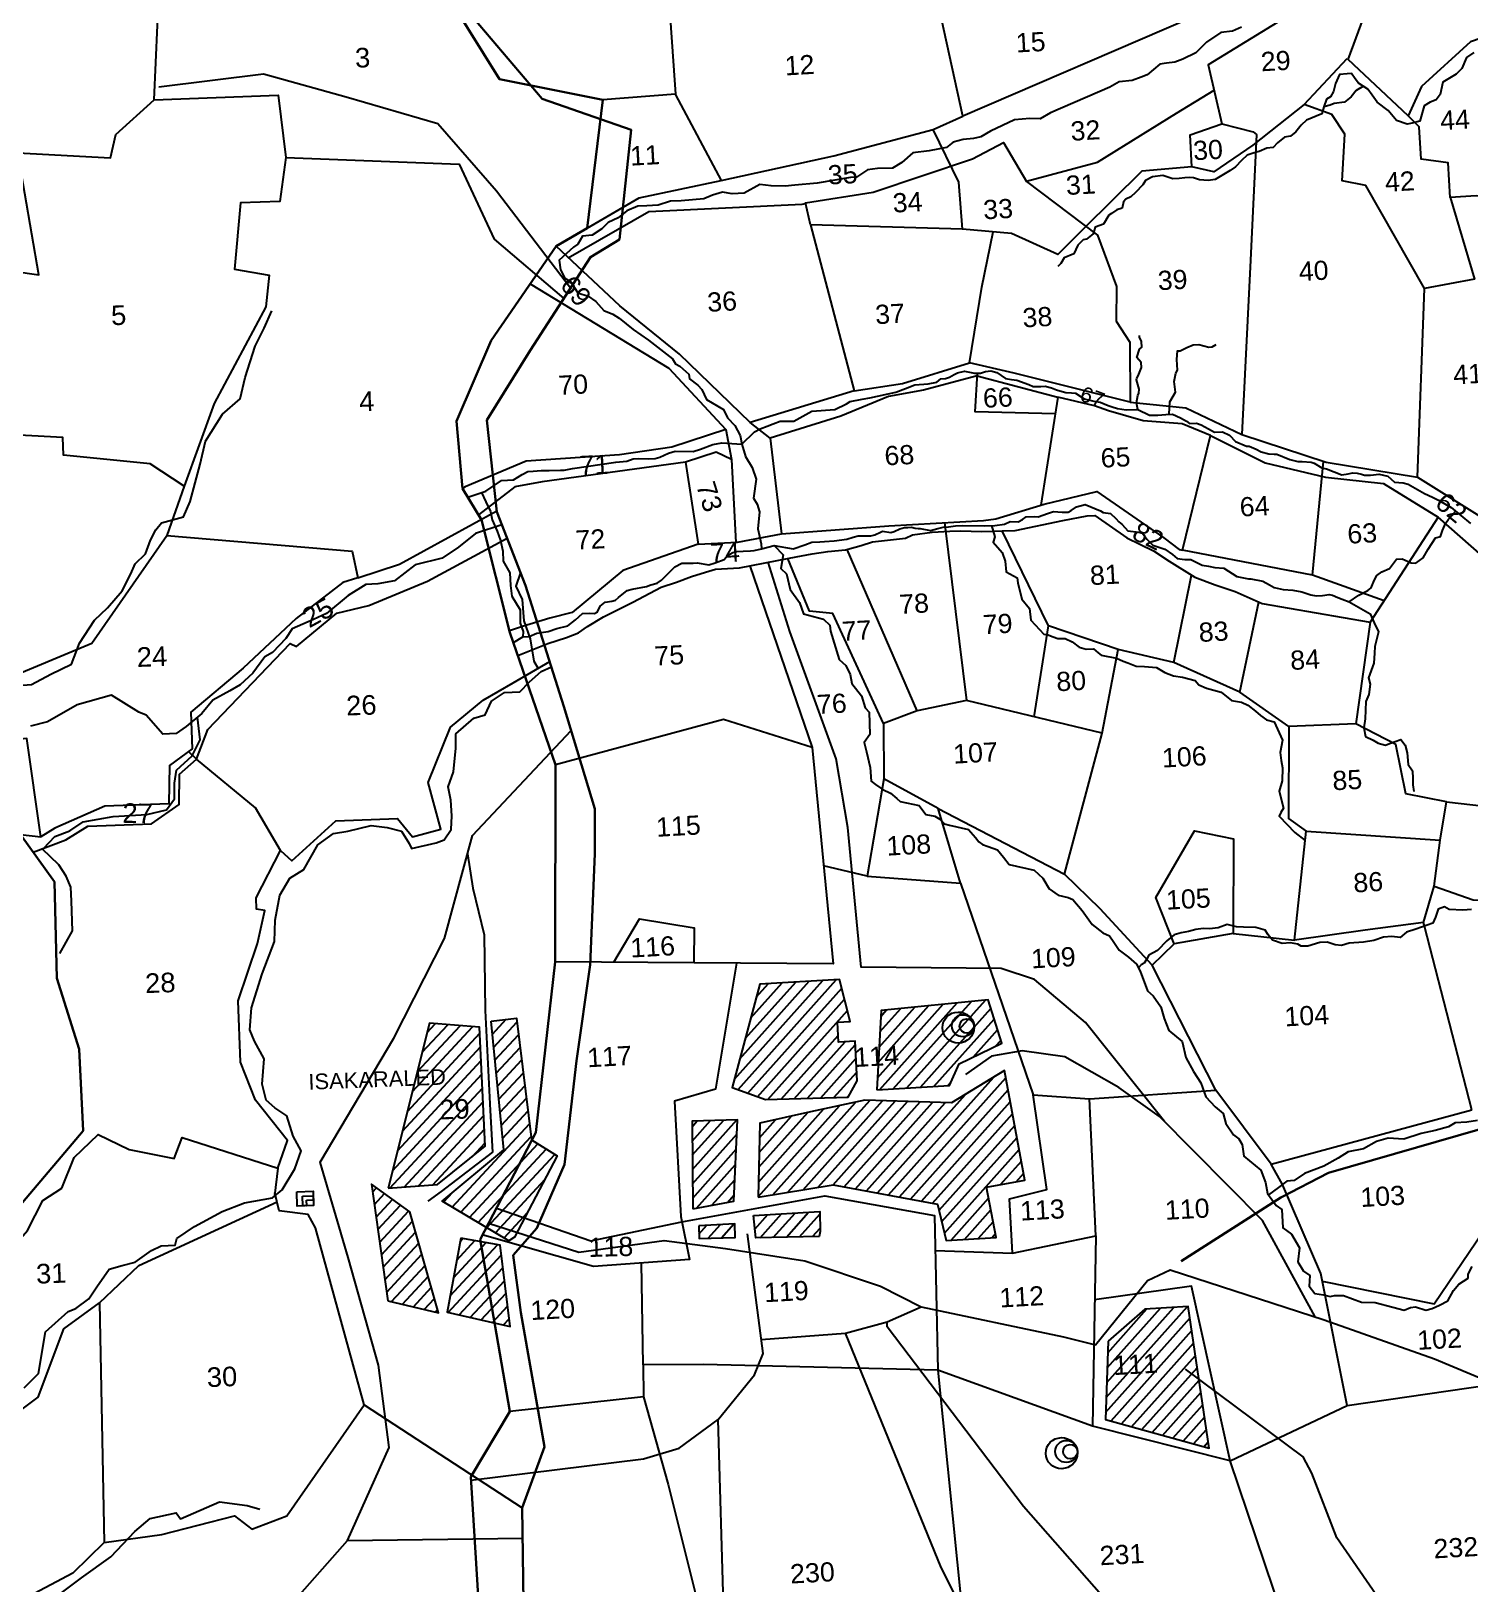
# Model space of a CAD drawing. Header units: inches. Extents: x 304037 to 460575, y 1453943 to 1639883.
# Drawn here: x 329611 to 330375, y 1606897 to 1607721 of the extents above; entities that cross this region are included whole.
import ezdxf

# ---------------------------------------------------------------- set-up
doc = ezdxf.new("R2010")
doc.units = ezdxf.units.IN
doc.header["$MEASUREMENT"] = 0
for name, pattern in [('ACAD_ISO02W100', [15, 12, -3]), ('ACAD_ISO07W100', [3, 0, -3]), ('BORDER', [1.75, 0.5, -0.25, 0.5, -0.25, 0, -0.25])]:
    doc.linetypes.add(name, pattern=pattern)
for name, color, linetype in [('CARTTRACK', 30, 'ACAD_ISO02W100'), ('NALA', 4, 'Continuous'), ('ROUND WELL', 5, 'Continuous'), ('SQUAREWELL', 5, 'Continuous'), ('SURVEY_BND', 7, 'Continuous'), ('SURVEY_NO', 7, 'Continuous'), ('TEXT', 7, 'Continuous'), ('VILLAGE_AREA', 1, 'Continuous')]:
    doc.layers.add(name, color=color, linetype=linetype)
doc.layers.add('FOOTPATH', color=150, linetype='ACAD_ISO07W100', lineweight=30)
doc.layers.add('VILL_BOUNDARY', color=6, linetype='BORDER', lineweight=30)
doc.styles.get("Standard").update_dxf_attribs({"font": 'arial.ttf'})

# ---------------------------------------------------------------- blocks, each defined once
blk = doc.blocks.new('NUKANAPALLE')
at = {"layer": 'VILLAGE_AREA', "linetype": 'ByBlock'}
h = blk.add_hatch(dxfattribs=at)
h.set_pattern_fill('ANSI31', color=256, scale=10, angle=180, style=0)
h.set_pattern_definition([(225, (-581.9262, -113.4336), (0.8838835, -0.8838835), [])])
h.paths.add_polyline_path([(-121.41, -0.72), (-128.53, -4.54), (-139.78, -3.57), (-146.96, -4.68), (-153.63, -5.79), (-154.38, -15.39), (-144.53, -14.31), (-131.08, -17.59), (-130.22, -22.38), (-123.73, -22.38), (-124.59, -15.76), (-119.54, -15.11)])
h.paths.add_polyline_path([(-140.64, 4.18), (-142.8, 4.18), (-142.8, 6.78), (-141.12, 6.78), (-142.2, 12.32), (-152.61, 12.32), (-156.94, -0.94), (-152.73, -2.75), (-141.92, -3.03), (-140.64, -0.99)])
h.paths.add_polyline_path([(-123.01, 8.61), (-137.03, 8.01), (-138.17, -2.27), (-128.67, -2.27), (-127.25, 0.5), (-121.56, 2.85)])
h.paths.add_polyline_path([(-156.49, -5.18), (-162.43, -5), (-162.97, -16.44), (-157.57, -15.74)])
h.paths.add_polyline_path([(-157.6, -18.69), (-162.32, -18.67), (-162.36, -20.32), (-157.66, -20.47)])
h.paths.add_polyline_path([(-146.48, -17.72), (-155.13, -17.74), (-154.96, -20.67), (-146.73, -20.94), (-146.56, -20.32)])
h.paths.add_polyline_path([(-99.22, -32.76), (-104.87, -32.76), (-109.89, -36.67), (-110.82, -46.83), (-97.54, -51.34)])
h.paths.add_polyline_path([(-141.15, 0.33), (-134.36, 0.33), (-134.36, 4.07), (-141.15, 4.07)], flags=9)
h.paths.add_polyline_path([(-105.62, -46.64), (-70.5, -46.64), (-70.5, -42.8), (-105.62, -42.8)], flags=9)
h.paths.add_polyline_path([(-109.7, -41.63), (-102.91, -41.63), (-102.91, -37.89), (-109.7, -37.89)], flags=24)
at = {"layer": 'CARTTRACK', "linetype": 'ByBlock'}
for points in [[(-100.95, -8.5), (-110.52, 4.94), (-116.83, 10.92), (-121.12, 12.57), (-139.3, 13.76), (-140.02, 32.04), (-141.05, 41.06), (-146.12, 57.98), (-148.47, 67.13)], [(-82.8, -35.01), (-88.93, -22.12), (-101.56, -7.81), (-106.66, -3.76), (-113.44, 0.63), (-118.95, 1.74), (-122.98, 1.25), (-126.49, -0.93)], [(-189.64, -16.79), (-178.12, -21.22), (-166.91, -20.33), (-158.99, -21.84), (-148.78, -24), (-139.12, -27.87), (-133.97, -30.85), (-115.69, -35.78), (-111.56, -37.04), (-104.35, -29.07), (-101.31, -27.85), (-81.62, -35.47), (-67.57, -41.33), (-48.43, -50.65), (-25.34, -66.11)], [(-193.81, -50.12), (-171.2, -48.6), (-166.47, -47.45), (-161.19, -44), (-156.14, -38.48), (-154.88, -35.76), (-156.05, -20.08)], [(-155.01, -33.93), (-143.99, -33.72), (-138.52, -32.56), (-133.97, -30.85)], [(-94.81, -147.79), (-112.76, -104.57), (-117.65, -92.22), (-129.36, -73.85), (-133.27, -64.89), (-143.99, -33.72)], [(93.9, -354.84), (93.35, -334.27), (91.29, -307.64), (86.67, -284.1), (76.27, -258.93), (72.39, -249.79), (52.66, -229.98), (37.84, -197.91), (27.87, -158.59), (25.48, -150.34), (12.61, -137.23), (-14.28, -117.21), (-43.65, -98.08), (-77.15, -82.91), (-112.61, -69.67), (-122.13, -57.58), (-138.52, -33.21), (-138.52, -32.56)], [(-89.52, -144.3), (-89.32, -136.63), (-84.12, -123.11), (-72.92, -119.04), (-74.16, -89.71), (-76.86, -71.63), (-81.57, -63.91), (-84.34, -55.34), (-85.38, -53.13), (-100.05, -40.87)], [(-129.71, -409.7), (-138.44, -396.27), (-149.51, -379.13), (-160.09, -360.17), (-162.22, -356.5), (-165.43, -343.13), (-173.43, -313.12), (-185.97, -261.61), (-190.36, -239.16), (-192.48, -227.58), (-189.84, -201.58), (-185.66, -173.35), (-182.24, -154.7), (-181.53, -148.86), (-181.27, -135.35), (-177.95, -126.56), (-170.68, -101.59), (-162.29, -82.87), (-161.9, -69.54), (-161.19, -44)]]:
    blk.add_lwpolyline(points, dxfattribs=at)
at = {"layer": 'FOOTPATH', "linetype": 'ByBlock'}
blk.add_lwpolyline([(71.61, 42.73), (63.96, 35.5), (54.33, 26.57), (42.94, 16.74), (38.23, 7.72), (29.95, 1.57), (24.61, -0.32), (13.93, -0.87), (3.3, -0.8), (-0.38, -0.59), (-7.35, -0.54), (-15.96, -0.4), (-19.65, -0.31), (-21.65, -3), (-25.18, -5), (-29.19, -5.55), (-37.17, -6.33), (-42.34, -9.32), (-49.53, -10.4), (-54.12, -10.47), (-80.02, -16.38), (-86.39, -19.23), (-99.82, -26.78)], dxfattribs=at)
at = {"layer": 'NALA', "linetype": 'ByBlock'}
for points in [[(-187.04, 77.77), (-184.68, 78.43), (-182.53, 79.7), (-180.99, 79.7), (-179.81, 80.35), (-179.07, 80.67), (-178.36, 80.7), (-177.3, 80.7), (-176.29, 80.64), (-174.82, 80.61), (-174.34, 80.61), (-173.22, 80.73), (-167.53, 81.26), (-166.1, 81.32), (-165.25, 81.57), (-164.57, 81.57), (-163.26, 81.47), (-162.41, 81.45), (-161.79, 81.59), (-160.61, 82.05), (-159.74, 82.26), (-157.38, 82.09), (-156.43, 82.34), (-154.79, 82.84), (-153.59, 82.98), (-151.02, 82.69), (-149.28, 84.19), (-148.51, 84.54), (-147.6, 84.84), (-146.79, 85.08), (-145.86, 85.39), (-144.09, 85.28), (-141.66, 86.46), (-138.68, 86.52), (-137.12, 87.17), (-136.6, 87.43), (-135.03, 87.67), (-134.02, 87.78), (-130.59, 88.32), (-129.31, 88.73), (-128.08, 89.15), (-126.34, 89.15), (-125.21, 89.31), (-124.66, 89.72), (-124.05, 89.72), (-123.51, 89.88), (-122.89, 90.21), (-122.44, 90.37), (-121.51, 90.53), (-120.25, 90.21), (-119.45, 90.19), (-118.78, 90.35), (-118.1, 90.39), (-117.34, 90.15), (-116.23, 89.3), (-115.46, 89.12), (-114.76, 88.98), (-113.24, 88.36), (-112.68, 88.07), (-111.7, 88.01), (-111.13, 88), (-110.3, 87.73), (-109.69, 87.45), (-109.24, 87.29), (-108.48, 87.06), (-107.75, 86.96), (-107.24, 86.87), (-106.13, 86.07), (-104.93, 85.69), (-104.1, 85.52), (-103.08, 85.06), (-102.57, 84.84), (-101.89, 84.58), (-100.78, 84.36), (-99.43, 84.32), (-99.26, 84.32), (-97.78, 83.49), (-96.69, 83.42), (-95.64, 83.46), (-94.78, 83.44), (-93.77, 82.89), (-92.98, 82.41), (-92.64, 82.09), (-91.71, 82.08), (-91.12, 81.83), (-90.2, 81.29), (-89.43, 80.79), (-88.39, 80.76), (-87.52, 80.31), (-86.77, 79.41), (-85.38, 78.74), (-85.04, 78.74), (-84.15, 78.26), (-83.49, 77.91), (-82.54, 77.6), (-81.85, 77.5), (-81.49, 77.48), (-79.85, 76.69), (-78.8, 76.39), (-78.23, 76.32), (-77.09, 76.17), (-76.7, 76.03), (-75.72, 75.38), (-75.13, 75.22), (-73.19, 74.32), (-72.36, 74.39), (-71.97, 74.46), (-71.77, 74.5), (-71.18, 74.43), (-70.6, 74.26), (-70.24, 74.13), (-69.46, 74.05), (-68.3, 74.13), (-67.19, 73.81), (-66.38, 72.96), (-65.28, 72.84), (-64.64, 72.63), (-62.57, 71.3), (-61.54, 70.74), (-60.8, 70.3), (-59.18, 69.28), (-56.78, 67.05)], [(-52.95, 128.3), (-53.91, 127.71), (-54.62, 126.31), (-55.37, 125.62), (-57.18, 124.65), (-57.64, 123.06), (-58.18, 122.41), (-58.99, 122.15), (-59.8, 121.73), (-60.45, 119.74), (-61.48, 119.57), (-62.11, 119.44), (-63.48, 120.01), (-64.51, 121.38), (-65.88, 122.53), (-66.47, 123.49), (-66.97, 124.29), (-68.14, 125.15), (-68.57, 125.74), (-69, 126.44), (-69.58, 126.44), (-70.56, 126.4), (-71.15, 125.27), (-71.46, 124.26), (-71.92, 123.57), (-72.42, 123.29), (-72.83, 122.31), (-73.15, 121.41), (-75.19, 120.71), (-75.91, 120.1), (-76.67, 119.25), (-77.4, 118.73), (-78.17, 118.64), (-79.13, 117.99), (-79.75, 117.38), (-80.58, 117.36), (-81.57, 117), (-82.25, 116.83), (-83.17, 116.58), (-83.94, 115.92), (-84.76, 115.16), (-85.51, 114.72), (-87.49, 113.66), (-88.44, 113.56), (-89.57, 113.71), (-90.3, 114.04), (-90.86, 114.09), (-91.43, 114.09), (-92.19, 114.07), (-93.01, 114.07), (-93.67, 114.3), (-94.29, 114.55), (-95.66, 114.45), (-96.57, 114.04), (-96.95, 113.49), (-97.96, 112.56), (-98.6, 112.01), (-99.26, 111.74), (-99.59, 111.44), (-99.82, 110.61), (-100.53, 110.42), (-101.23, 110), (-101.59, 109.8), (-102.37, 108.67), (-103.47, 108.31), (-103.78, 107.46), (-104.7, 106.85), (-105.12, 106.76), (-105.84, 106.13), (-106.13, 105.57), (-106.45, 105.04), (-107.71, 104.55), (-108.22, 103.86), (-108.6, 103.49)], [(-82.98, 133.28), (-84.17, 132.84), (-85.7, 132.73), (-87.64, 131.59), (-89.09, 130.27), (-90.85, 129.56), (-91.91, 129.2), (-92.98, 129.16), (-93.85, 129.06), (-95.61, 127.75), (-96.4, 127.5), (-97.59, 127.16), (-99.27, 127.08), (-100.54, 126.44), (-108.44, 123.54), (-109.83, 122.82), (-111.17, 122.93), (-113.17, 122.9), (-116.4, 121.57), (-117.68, 120.93), (-118.64, 120.74), (-120, 120.71), (-121.31, 120.42), (-122.22, 119.78), (-124.53, 119.45), (-126.64, 119.33), (-128.17, 118.15), (-129.42, 117.48), (-131.37, 117.56), (-132.68, 117.46), (-134.16, 116.56), (-134.94, 116.56), (-139.32, 116.1), (-142.23, 115.99), (-143.48, 115.92), (-145.31, 116.06), (-146.8, 116.34), (-148.9, 115.33), (-150.45, 115.33), (-151.7, 115.59), (-153.01, 115.28), (-154.19, 114.86), (-157.14, 114.79), (-158.55, 114.79), (-160.15, 114.36), (-161.65, 114.39), (-162.83, 114.39), (-164.26, 113.85), (-165.44, 113), (-166.79, 112.48), (-167.66, 111.7), (-168.95, 110.97), (-170.22, 110.88), (-170.88, 109.87), (-171.49, 109.52), (-173.44, 107.94), (-173.32, 106.69), (-172.85, 105.54), (-172.12, 105.07), (-171.25, 103.57), (-169.93, 103.03), (-168.97, 102.28), (-167.98, 101.07), (-166.87, 100.51), (-166.05, 99.95), (-164.34, 98.39), (-162.4, 96.89), (-159.4, 94.28), (-159.08, 93.63), (-158.51, 93.29), (-157.4, 92.15), (-157.33, 91.56), (-156.32, 90.68), (-155.82, 90.07), (-155.27, 88.75), (-153.15, 87.33), (-152.68, 86.19), (-151.8, 85.14), (-151.18, 83.81), (-151.02, 82.69), (-150.61, 81.03), (-149.85, 79.58), (-149.41, 78), (-149.9, 75.58), (-149.45, 74.74), (-149.22, 73.77), (-149.56, 71.53), (-149.4, 70.6), (-149.23, 69.59), (-149.22, 68.94), (-147.57, 69.27), (-146.45, 67.99), (-146.86, 66.24), (-146.14, 65.47), (-145.78, 63.42), (-144.65, 61.66), (-144.24, 60.17), (-141.69, 59.3), (-140.87, 58.5), (-140.85, 57.71), (-139.93, 53.94), (-139.12, 53.13), (-138.58, 51.94), (-138.44, 50.73), (-137.3, 49.09), (-136.88, 47.5), (-136.4, 46.89), (-136.48, 43.99), (-137.26, 42.97), (-137.02, 41.76), (-136.66, 39.7), (-136.66, 37.92), (-136.09, 37.45), (-135.2, 36.73), (-134.23, 36.22), (-133.45, 35.44), (-133.04, 35.04), (-130.56, 34.4), (-129.77, 33.17), (-128.62, 32.89), (-127.99, 32.44), (-127.41, 31.8), (-126.78, 31.6), (-124.34, 30.9), (-123.47, 29.82), (-123.1, 29.21), (-122.62, 28.83), (-121.91, 28.55), (-120.7, 28.04), (-119.98, 27.05), (-119.31, 26.04), (-116.09, 25.13), (-115, 24.02), (-114.26, 22.59), (-113.16, 21.73), (-111.87, 21.33), (-111.26, 21.05), (-110.15, 19.55), (-108.96, 17.63), (-107.63, 16.48), (-106.78, 16.06), (-106.25, 15.19), (-105.63, 14.13), (-104.46, 13.13), (-103.45, 12.16), (-103.04, 11.21), (-102.23, 8.6), (-101.51, 7.92), (-100.62, 6.45), (-100.26, 4.89), (-99.73, 3.29), (-98.07, 1.76), (-97.71, -0.32), (-96.84, -2.2), (-95.97, -3.72), (-95.39, -5.59), (-94.27, -6.95), (-93.26, -7.9), (-93, -9.21), (-92.09, -10.73), (-91.4, -11.3), (-91.02, -12.08), (-90.9, -13.6), (-88.78, -15.52), (-88.25, -17.17), (-88.09, -18.61), (-87.04, -20.25), (-86.35, -20.81), (-86.35, -23.18), (-85.28, -24.09), (-84.33, -25.92), (-84.64, -27.75), (-83.97, -29), (-83.16, -29.58), (-83.34, -30.98), (-82.66, -31.97), (-81.53, -32.23), (-80.68, -32.47), (-80.13, -32.37), (-78.94, -32.43), (-76.64, -33.44), (-74.88, -33.58), (-72.6, -34.31), (-71.14, -34.79), (-70.3, -34.49), (-69.67, -34.45), (-68.32, -34.95), (-67.51, -34.77), (-66.52, -34.41), (-65.41, -33.88), (-64.58, -32.59), (-63.86, -31.81), (-62.62, -31.11), (-62.55, -30.57), (-61.99, -29.62)], [(-67.55, 124.72), (-68.51, 124.19), (-69.23, 123.42), (-70.11, 122.78), (-71.48, 122.69), (-72.01, 122.5), (-72.83, 122.31)], [(-99.25, 84.32), (-99.35, 85.18), (-99.16, 86.11), (-98.98, 86.41), (-98.94, 86.96), (-99.19, 88.15), (-99.16, 88.4), (-98.95, 88.68), (-98.46, 89.73), (-98.47, 90.38), (-98.98, 91.06), (-98.61, 92.14), (-98.29, 92.38), (-98.29, 93.12), (-98.49, 93.68), (-98.49, 93.92)], [(-95.21, 83.45), (-95.04, 85.05), (-94.23, 86.28), (-94.33, 87.69), (-94.05, 88.76), (-93.81, 89.12), (-93.81, 90.54), (-93.68, 91.63), (-93.32, 91.63), (-92.43, 92), (-91.58, 92.3), (-90.83, 92.3), (-89.56, 91.9), (-89.1, 91.9), (-88.59, 92.18)], [(-185.24, 78.28), (-184.75, 77.06), (-184.19, 75.77), (-184.03, 74.67), (-183.47, 73.15), (-183.13, 71.89), (-182.91, 70.49), (-182.91, 69.18), (-182.14, 67.65), (-182.14, 66), (-182.05, 64.58), (-181.06, 62.74), (-181.15, 61), (-180.81, 59.91), (-180.9, 59.22)], [(-147.57, 69.27), (-145.08, 68.7), (-143.57, 69.12), (-142.63, 69.42), (-141.56, 69.42), (-140.97, 69.41), (-139.7, 69.42), (-138.04, 69.54), (-137.22, 69.75), (-136.54, 69.9), (-135.85, 69.86), (-134.92, 69.82), (-134.37, 69.92), (-133.64, 70.21), (-133.33, 70.32), (-132.28, 70.09), (-131.82, 70.22), (-131.1, 70.51), (-130.45, 70.65), (-130.04, 70.65), (-129.57, 70.64), (-129.07, 70.5), (-128.71, 70.41), (-128.41, 70.41), (-127.11, 70.07), (-126.13, 70.28), (-125.45, 70.42), (-124.74, 70.44), (-123.81, 70.5), (-122.85, 70.47), (-120.07, 70.29), (-118.71, 70.25), (-117.43, 70.34), (-116.65, 70.67), (-115.65, 70.58), (-115.05, 70.85), (-114.57, 71.15), (-113.48, 71.14), (-112.98, 71.07), (-111.75, 71.45), (-110.95, 71.65), (-109.86, 71.48), (-109.06, 71.47), (-108.65, 71.63), (-107.93, 72.08), (-106.8, 72.32), (-104.86, 71.4), (-104.5, 71.15), (-103.58, 70.96), (-102.89, 70.29), (-102.55, 69.82), (-102.12, 69.44), (-101.43, 68.59), (-100.03, 68.34), (-99.52, 68.19), (-99.02, 67.37), (-98.27, 66.55), (-96.73, 65.94), (-95.79, 65.19), (-95.22, 64.63), (-94.23, 64.44), (-93.44, 64.41), (-92, 63.57), (-91.21, 63.39), (-90.38, 63.18), (-89.21, 63.04), (-87.6, 61.85), (-86.09, 61.46), (-85.78, 61.46), (-84.25, 61.07), (-83.39, 60.54), (-82.8, 60.17), (-81.66, 59.85), (-80.41, 59.66), (-79.25, 59.38), (-78.11, 58.95), (-77.39, 58.77), (-76.56, 58.77), (-75.7, 58.83), (-75.27, 58.72), (-74.6, 58.38), (-74.05, 58.15), (-73.17, 57.74), (-70.49, 56.05), (-70.05, 54.82), (-69.55, 53.64), (-70.13, 51.73), (-70.21, 50.88), (-70.39, 49.6), (-71.2, 47.7), (-71.04, 46.87), (-71.28, 45.56), (-71.73, 44.64), (-71.94, 42.42), (-72.15, 41.24), (-71.99, 40.11), (-71.03, 39.58), (-70.39, 39.13), (-69.45, 38.85), (-68.94, 39.02), (-67.42, 39.46), (-66.91, 38.7), (-66.72, 37.66), (-66.66, 36.15), (-66.15, 35.28), (-66.15, 34.28), (-66.19, 33.48), (-66.11, 32.61)], [(-182.18, 58.55), (-182.18, 58.55), (-180.9, 59.22), (-180.08, 59.21), (-179.07, 59.6), (-177.57, 59.74), (-176.43, 60.05), (-174.98, 60.31), (-173.92, 61.02), (-172.98, 61.81), (-172.05, 61.79), (-171.43, 61.73), (-171.02, 61.93), (-170.64, 62.66), (-169.96, 63.13), (-169.06, 63.2), (-168.58, 63.32), (-168.18, 63.63), (-167.02, 64.46), (-166.33, 64.62), (-164.47, 64.84), (-163.88, 65.03), (-163.03, 65.23), (-162.44, 65.56), (-160.62, 67.23), (-159.67, 67.65), (-158.2, 67.55), (-157.7, 67.55), (-156.17, 67.23), (-155.33, 67.44), (-154.17, 67.8), (-153.69, 68.3), (-152.99, 68.64), (-152.43, 68.74), (-151.63, 68.75), (-150.65, 68.72), (-150.21, 68.74), (-149.22, 68.94)], [(-119.12, 70.26), (-118.77, 68.78), (-119.02, 68.09), (-117.92, 66.7), (-117.59, 65.55), (-117.57, 64.13), (-116.19, 63.29), (-116.1, 62.65), (-115.7, 60.49), (-114.81, 59.21), (-114.69, 57.66), (-113.09, 55.77), (-112.67, 55.68), (-111.93, 55.35), (-111.34, 55.1), (-110.39, 55.03), (-109.5, 54.56), (-108.59, 53.8), (-107.7, 53.5), (-106.74, 53.5), (-106.17, 52.93), (-105.8, 52.63), (-103.82, 52.13), (-103.01, 51.66), (-102.41, 51.41), (-101.34, 50.92), (-100.27, 50.82), (-98.68, 50.62), (-97.67, 49.89), (-96.56, 49.4), (-95.39, 49.17), (-93.74, 48.63), (-93.31, 48.04), (-92.35, 47.55), (-90.46, 46.93), (-89.16, 45.76), (-87.91, 45.49), (-87.07, 45.04), (-86.13, 44.2), (-85.52, 43.59), (-84.76, 43), (-83.8, 42.67), (-82.82, 40.25), (-83.21, 38.67), (-83.16, 37.61), (-83.03, 36.63), (-83.18, 34.95), (-83.63, 33.64), (-83.21, 31.39), (-83.59, 30.84), (-83.84, 30.38), (-81.92, 28.13), (-80.62, 27.01)], [(-73.17, 57.74), (-71.84, 58.54), (-70.64, 59.07), (-70.19, 59.39), (-69.73, 60.32), (-69.37, 60.99), (-68.68, 61.43), (-67.66, 61.79), (-66.7, 62.94), (-65.93, 62.94), (-64.79, 62.35), (-64.21, 62.3), (-63.22, 62.95), (-62.48, 64.01), (-61.47, 65.45), (-60.8, 65.6), (-60.49, 66.36), (-60.07, 67.25), (-59.64, 67.76), (-59.17, 68.21), (-58.64, 68.78)], [(-59.47, 16.84), (-60.62, 16.81), (-62.38, 16.98), (-62.99, 17.37), (-63.8, 17.13), (-64.21, 16.1), (-64.6, 15.32), (-66.86, 14.66), (-68.1, 14.34), (-68.98, 13.71), (-70.03, 13.88), (-71.11, 13.88), (-72.43, 13.51), (-73.78, 13.36), (-75.64, 13.34), (-76.67, 13.12), (-77.47, 13.22), (-78.5, 13.63), (-79.45, 13.65), (-81.04, 13.26), (-81.92, 13.31), (-82.34, 13.58), (-83.29, 13.8), (-84.34, 13.78), (-85.58, 14.29), (-86.13, 15.01), (-86.49, 15.66), (-87.68, 16.07), (-89.26, 16.19), (-90.19, 16.27), (-91.37, 16.65), (-92.59, 16.31), (-93.72, 16.21), (-94.51, 16.33), (-95.5, 16.22), (-96.46, 16.02), (-97.44, 15.9), (-98.36, 15.69), (-99.35, 14.97), (-100.64, 13.79), (-101.81, 13.23), (-102.11, 12.71), (-102.46, 12.23), (-102.85, 12.06), (-103.24, 11.69)], [(-60.25, -10.65), (-61.65, -10.81), (-63.14, -10.81), (-64.07, -11.28), (-65.82, -11.64), (-67.65, -11.94), (-69.95, -12.53), (-71.98, -12.3), (-73.53, -12.65), (-75.27, -13.51), (-77.27, -13.78), (-78.62, -14.53), (-80.55, -15.46), (-83.13, -16.3), (-84.53, -17.11), (-85.48, -17.18), (-86.63, -17.94), (-87.97, -18.8)]]:
    blk.add_lwpolyline(points, dxfattribs=at)
at = {"layer": 'ROUND WELL', "linetype": 'ByBlock'}
for centre, major_axis, ratio in [((-127.11, 5.22), (-2.06, 0.09), 0.980558), ((-126.49, 5.41), (-1.44, 0.07), 1), ((-125.99, 5.36), (-0.937, -0.001), 0.997961), ((-116.76, -50.9), (-2.06, 0.09), 0.980558), ((-116.13, -50.71), (-1.44, 0.07), 1), ((-115.63, -50.76), (-0.937, -0.001), 0.997961)]:
    blk.add_ellipse(centre, major_axis=major_axis, ratio=ratio, dxfattribs=at)
at = {"layer": 'SURVEY_BND', "linetype": 'ByBlock'}
for points in [[(-89.56, 134.84), (-119.88, 123.72), (-121.93, 136.56), (-127.72, 137.17), (-131.86, 152.77)], [(-19.19, 145.9), (-25.82, 137.53), (-53.28, 129.71), (-59.98, 124.26), (-61.94, 120.54), (-69.35, 128.32), (-66.58, 134.62), (-65.65, 144.74)], [(-157.29, 142.96), (-157.09, 128.7), (-166.6, 128.49)], [(-66.06, 140.26), (-87.58, 128.64), (-86.25, 120.84), (-82.22, 119.58), (-81.79, 119.21), (-83.49, 102.9), (-85.88, 80.28), (-75.14, 76.06), (-63.35, 73.47), (-61.08, 97.94), (-67.97, 111.79), (-71.01, 112.55), (-70.32, 118.61), (-71.84, 121.25), (-75.39, 122.77), (-69.46, 128.42)], [(-157.09, 128.62), (-151.77, 117.14), (-136.96, 119.52), (-123.83, 122.23), (-119.88, 123.72)], [(-112.08, 114.8), (-102.68, 116.79), (-92.07, 122.58), (-87.01, 125.28)], [(-90.44, 115.48), (-96.99, 115.29), (-105, 108.21), (-108.52, 105.05), (-114.41, 108.11), (-120.74, 109.03), (-120.89, 115.18), (-123.83, 122.23)], [(-75.39, 122.77), (-82.36, 117.87), (-87.63, 114.67), (-90.44, 115.48), (-90.44, 119.64), (-86.25, 120.84)], [(-120.74, 109.03), (-140.47, 110.72), (-140.98, 113.59), (-132.08, 114.5), (-118.92, 118.13), (-114.78, 120.03), (-112.07, 114.79), (-103.22, 107.26), (-101.11, 100.47), (-101.42, 95.96), (-99.81, 93.12), (-100.21, 85.32), (-115.05, 89.92), (-120.8, 91.62), (-118.66, 101.35), (-116.78, 108.46)], [(-63.35, 73.47), (-54.51, 67.23), (-50.59, 80.76), (-47.97, 87.9), (-47.97, 93), (-47.31, 94.83), (-46.29, 98.44), (-47.13, 108.33), (-53.66, 109.65), (-57.06, 109.59), (-57.06, 114.14), (-60.55, 114.8), (-60.58, 119.04), (-61.94, 120.54)], [(-169.55, 111.92), (-162.59, 115.46), (-151.77, 117.14)], [(-172.24, 108.19), (-161.41, 113.61), (-141.4, 113.47), (-140.97, 113.54)], [(-136.03, 88.79), (-149.77, 85.42), (-158.49, 94.82), (-165.88, 101.55), (-173.75, 109.77)], [(-140.47, 110.72), (-136.03, 88.79), (-129.67, 89.42), (-120.8, 91.62)], [(-57.06, 109.65), (-54.5, 98.8), (-61.08, 97.94)], [(-177.39, 105.06), (-159.95, 93.1), (-152.98, 84.7), (-160.15, 82.79), (-167.03, 82.19), (-179.21, 82.06), (-187.31, 79.14), (-187.67, 78.95)], [(-119.89, 89.85), (-127, 88.4), (-131.6, 87.79), (-137.92, 85.58), (-147.27, 83.24), (-149.77, 85.42)], [(-110.02, 84.35), (-120.41, 85.17), (-119.85, 90.2)], [(-119.89, 89.85), (-109.56, 86.49)], [(-157.44, 69.98), (-152.28, 69.94), (-146.5, 70.71), (-132.5, 71), (-120.12, 71), (-118.51, 71.12), (-112.13, 72.66), (-105.17, 73.95), (-96.82, 67.4), (-94.9, 65.8), (-94.44, 65.7), (-90, 80.41), (-93.58, 82.12), (-98.63, 82.79), (-103.08, 84.33), (-104.87, 85.1), (-107.22, 85.78), (-109.56, 86.49), (-112.58, 72.55)], [(-100.21, 85.32), (-92.97, 84.15), (-85.88, 80.28)], [(-152.98, 84.7), (-152.46, 80.76), (-154.43, 81.81), (-158.48, 80.73), (-177.27, 79.24), (-180.88, 78.78), (-185.78, 75.41)], [(-147.27, 83.24), (-146.5, 70.71)], [(-158.48, 80.73), (-157.44, 69.98), (-167.43, 67.13), (-174.32, 62.01), (-177.26, 61.46), (-180.88, 60.57), (-182.61, 60.08)], [(-152.46, 80.76), (-152.53, 69.94)], [(-90, 80.41), (-83.08, 76.44), (-75.34, 74.15), (-67.81, 72.88), (-60.95, 68.11)], [(-68.61, 57.64), (-77.71, 61.48), (-75.46, 76.18)], [(-181.69, 56.83), (-177.72, 58.17), (-175.23, 58.82), (-173.63, 59.34), (-172.44, 60.07), (-170.27, 61.21), (-167.58, 62.4), (-166.33, 62.9), (-162.56, 64.65), (-160.54, 65.22), (-158.55, 65.82), (-156.66, 66.29), (-155.36, 66.62), (-152.2, 66.62), (-147.28, 67.29), (-144.77, 67.64), (-142.65, 67.92), (-140.63, 68.07), (-138.29, 68.17), (-136.25, 68.61), (-134.73, 69.01), (-130.43, 69.27), (-129.46, 69.62), (-126.89, 69.84), (-124.6, 69.84), (-123.16, 69.79), (-120.49, 69.57), (-119, 69.52), (-117.78, 69.52), (-116.08, 69.44), (-109.79, 70.42), (-106.61, 70.84), (-105.63, 70.84), (-101.59, 67.7), (-98.25, 65.81), (-96.26, 64.34), (-93.07, 62.07), (-90.48, 60.92), (-87.91, 59.93), (-84.47, 58.17), (-70.58, 54.95), (-73.16, 41.83), (-81.89, 41.98), (-88.04, 46.77), (-84.89, 58.39)], [(-125.21, 71), (-123.66, 47.72), (-130.15, 46.72), (-138.08, 68.21)], [(-96.39, 51.11), (-103.54, 53.23), (-112.43, 56.8), (-117.78, 69.52)], [(-150.86, 66.8), (-144.08, 42.71), (-155.42, 47.01), (-177.58, 42.31)], [(-130.15, 46.72), (-134.63, 45.31), (-140.4, 59.99), (-143.44, 60.48), (-145.86, 67.49)], [(-61.94, 31.03), (-43.06, 27.77), (-37.5, 50.93), (-38.74, 59.79), (-55.51, 62.74), (-60.95, 68.11), (-70.58, 54.95)], [(-77.71, 61.48), (-94.44, 65.7)], [(-88.04, 46.77), (-96.39, 51.11), (-93.49, 62.37)], [(-114.95, 45.1), (-112.43, 56.8)], [(-106.23, 42.48), (-103.54, 53.23)], [(-128.11, 33.87), (-112.17, 24.39), (-106.23, 42.48), (-123.66, 47.72)], [(-134.63, 45.31), (-134.98, 38.11), (-137.85, 25.59), (-143.46, 27.23)], [(-144.08, 42.71), (-142.94, 14.43), (-179.07, 16.7)], [(-81.89, 41.98), (-82.61, 29.99), (-80.42, 28.22), (-63.06, 26.07), (-61.94, 31.03), (-67.16, 32.35), (-68.12, 38.85), (-73.16, 41.83)], [(-137.85, 25.59), (-125.76, 23.99), (-128.11, 33.87), (-134.98, 38.11)], [(-101.44, 11.9), (-98.42, 14.54), (-100.47, 20.68), (-94.93, 29.08), (-89.92, 27.75), (-90.65, 15.43), (-98.42, 14.54)], [(-90.65, 15.43), (-82.71, 14.14), (-80.42, 28.22)], [(-125.76, 23.99), (-117.84, -4.09), (-110.55, -5.03), (-94.04, -4.82), (-101.44, 11.9), (-107.8, 19.62), (-112.17, 24.39)], [(-64.18, 20.16), (-63.06, 26.07)], [(-60.9, -9.24), (-65.73, 14.99), (-65.83, 15.51), (-64.18, 20.16), (-59.21, 18.09), (-52.06, 17.64), (-44.88, 21.21), (-43.47, 23.72)], [(-171.43, 16.22), (-167.78, 21.69), (-160.74, 20.12), (-161.02, 15.57)], [(-155.49, 15.22), (-159.12, -1.02), (-164.58, -2.3), (-164.58, -17.36), (-163.75, -23.01), (-176.3, -23.22), (-190.54, -18.3)], [(-65.83, 15.51), (-73.47, 14.91), (-82.71, 14.14)], [(-131.72, -23.6), (-121.7, -24.52), (-121.7, -17.45), (-116.76, -16.5), (-117.84, -4.09)], [(-121.7, -24.52), (-110.73, -22.87), (-110.55, -5.03)], [(-94.87, -53.12), (-79.26, -46.78), (-81.74, -29.4), (-86.05, -17.56), (-87.38, -14.82), (-94.04, -4.82)], [(-87.38, -14.82), (-60.9, -9.24)], [(-188.52, -14.91), (-176.45, -19.83), (-164.48, -18.06), (-145.7, -15.7), (-131.56, -19.06), (-132.28, -39.21), (-162.72, -36.74), (-170.56, -36.35), (-170.03, -23.11)], [(-79.26, -46.78), (-50.08, -44.21), (-49.72, -30.14), (-51.22, -24.74), (-53.05, -21.56)], [(-110.73, -22.87), (-112.57, -47.63), (-132.28, -39.21)], [(-81.6, -30.43), (-67.19, -34.17), (-58.35, -22.57)], [(-94.87, -53.12), (-98.63, -30.11), (-111.35, -31.21)], [(-170.56, -36.35), (-170.74, -40.51), (-188.24, -41.48)], [(-132.28, -39.21), (-129.73, -95.94), (-159.36, -98.19)], [(-170.74, -40.51), (-168.18, -52.12), (-159.36, -98.19), (-184.47, -113.83)], [(-129.73, -95.94), (-116.12, -94.4), (-91.89, -88.86), (-85.34, -87.53), (-90.19, -70.15), (-94.87, -53.12), (-112.57, -47.63)]]:
    blk.add_lwpolyline(points, dxfattribs=at)
at = {"layer": 'VILL_BOUNDARY', "linetype": 'ByBlock'}
blk.add_lwpolyline([(-187.26, 145.44), (-179.89, 131.94), (-166.6, 128.49), (-169.55, 111.92), (-173.75, 109.77), (-182.86, 98), (-187.98, 87.74), (-187.67, 78.95), (-185.42, 74.73), (-182.55, 59.88), (-177.58, 42.31), (-179.07, 16.7), (-182.84, -5.36), (-190.87, -18.85), (-188.24, -41.48), (-193.81, -49.68), (-193.65, -77.95), (-184.47, -113.83), (-183, -119.78), (-183.98, -155.99), (-189.31, -185.28)], dxfattribs=at)
at = {"layer": 'VILLAGE_AREA', "linetype": 'ByBlock'}
for points in [[(-152.73, -2.75), (-141.92, -3.03), (-140.64, -0.99), (-140.64, 4.18), (-142.8, 4.18), (-142.8, 6.78), (-141.12, 6.78), (-142.2, 12.32), (-152.61, 12.32), (-156.94, -0.94), (-152.73, -2.75)], [(-138.17, -2.27), (-128.67, -2.27), (-127.25, 0.5), (-121.56, 2.85), (-123.01, 8.61), (-137.03, 8.01), (-138.17, -2.27)], [(-154.38, -15.39), (-144.53, -14.31), (-131.08, -17.59), (-130.22, -22.38), (-123.73, -22.38), (-124.59, -15.76), (-119.54, -15.11), (-121.41, -0.72), (-128.53, -4.54), (-139.78, -3.57), (-146.96, -4.68), (-153.63, -5.79), (-154.38, -15.39)], [(-162.97, -16.44), (-157.57, -15.74), (-156.49, -5.18), (-162.43, -5), (-162.97, -16.44)], [(-155.13, -17.74), (-146.48, -17.72), (-146.56, -20.32), (-146.73, -20.94), (-154.96, -20.67), (-155.13, -17.74)], [(-162.32, -18.67), (-162.36, -20.32), (-157.66, -20.47), (-157.6, -18.69), (-162.32, -18.67)], [(-109.89, -36.67), (-110.82, -46.83), (-97.54, -51.34), (-99.22, -32.76), (-104.87, -32.76), (-109.89, -36.67)]]:
    blk.add_lwpolyline(points, dxfattribs=at)
at = {"layer": 'SURVEY_NO', "linetype": 'ByBlock'}
for s, p in [('15', (-112.46, 131.62)), ('12', (-142.69, 130.32)), ('29', (-80.71, 127.39)), ('11', (-163.47, 119.71)), ('32', (-105.97, 119.74)), ('44', (-57.82, 118.43)), ('35', (-137.88, 115.81)), ('30', (-90.17, 116.31)), ('34', (-129.64, 111.69)), ('31', (-106.97, 112.72)), ('42', (-65.44, 110.81)), ('33', (-117.91, 110.15)), ('36', (-154.49, 100.13)), ('39', (-95.72, 99.66)), ('40', (-77.31, 99.82)), ('37', (-132.73, 97.3)), ('38', (-113.58, 95.81)), ('70', (-174.47, 90.41)), ('66', (-119.32, 85.63)), ('41', (-57.97, 85.26)), ('68', (-132.55, 78.86)), ('65', (-104.44, 76.99)), ('72', (-173.35, 70.15)), ('64', (-86.71, 69.62)), ('74', (-155.96, 67.45)), ('63', (-72.9, 65.31)), ('81', (-106.69, 61.8)), ('78', (-131.72, 59.44)), ('77', (-139.39, 56.35)), ('79', (-120.99, 56.19)), ('75', (-163.95, 54.49)), ('83', (-92.95, 53.61)), ('80', (-111.84, 48.23)), ('84', (-81.25, 49.3)), ('76', (-143.15, 47.01)), ('107', (-125.78, 39.57)), ('106', (-98.65, 37.54)), ('115', (-164.97, 32.22)), ('85', (-76.64, 33.34)), ('108', (-135.14, 28.09)), ('86', (-74.66, 19.9)), ('105', (-99.16, 19.02)), ('116', (-169.2, 16.7)), ('109', (-117.15, 12.37)), ('117', (-175.61, 2.74)), ('104', (-84.6, 2.98)), ('114', (-140.86, 0.83)), ('113', (-120.41, -20.36)), ('110', (-101.56, -21.31)), ('103', (-76.04, -21.07)), ('120', (-184.84, -29.73)), ('119', (-154.31, -29.11)), ('112', (-123.73, -31.51)), ('102', (-69.69, -40.06)), ('111', (-109.41, -41.13)), ('230', (-152.97, -65.89)), ('231', (-112.56, -65.77)), ('232', (-69.08, -67.31))]:
    blk.add_text(s, height=2.5, dxfattribs=at).set_placement(p)
for s, height, rotation, p in [('69', 2.5, 306.8947, (-173.64, 104.62)), ('67', 2, 336.6714, (-106.89, 85.96)), ('71', 2.5, 359.5495, (-172.31, 79.83)), ('73', 2.5, 284.0484, (-157.29, 77.67)), ('62', 2.5, 317.2662, (-61.45, 69.66)), ('82', 2.5, 331.2955, (-101.12, 67.6)), ('118', 2.5, 358.296, (-176.85, -21.94))]:
    blk.add_text(s, height=height, rotation=rotation, dxfattribs=at).set_placement(p)
blk = doc.blocks.new('ISAKAPALLE')
at = {"layer": 'VILLAGE_AREA', "linetype": 'ByBlock'}
h = blk.add_hatch(dxfattribs=at)
h.set_pattern_fill('ANSI31', color=256, scale=10, angle=180, style=0)
h.set_pattern_definition([(225, (-386.9784, -457.9314), (0.8838835, -0.8838835), [])])
h.paths.add_polyline_path([(43.46, -80.7), (49.84, -82.48), (46.69, -69.5), (41.93, -65.78)])
h.paths.add_polyline_path([(50.95, -82.45), (58.9, -84.57), (58.01, -74.16), (53.04, -73.06)])
h.paths.add_polyline_path([(59.16, -73.63), (59.91, -73.2), (65.73, -63.07), (62.52, -60.88), (61.18, -45.3), (57.95, -45.56), (58.96, -62.05), (50.83, -68.26)])
h.paths.add_polyline_path([(56.61, -61.49), (56.46, -46.3), (50.09, -45.54), (44.02, -66.36), (50.35, -66.14)])
h.paths.add_polyline_path([(33.85, -53.98), (53.74, -53.98), (53.74, -50.91), (33.85, -50.91)], flags=9)
h.paths.add_polyline_path([(50.29, -58.55), (55.25, -58.55), (55.25, -54.73), (50.29, -54.73)], flags=24)
at = {"layer": 'CARTTRACK', "linetype": 'ByBlock'}
for points in [[(71.57, 47.45), (62.61, 60.15), (55.46, 69.03), (43.88, 72.87), (33.49, 76.18), (20.05, 75.02)], [(37.16, -111.07), (42.91, -99.43), (41.94, -88.87), (38.59, -74.99), (35.49, -62.74), (45.46, -47.28), (52.4, -34.81), (56.48, -21.81), (69.55, -8.92)], [(55.75, -24.13), (56.24, -28.54), (57.49, -34.54), (57.23, -44.18), (57.4, -56.96), (57.51, -62.28), (50.76, -67.03), (49.02, -68.21)], [(-103.39, -241.63), (-77.89, -232.31), (-69.14, -229.48), (-43.11, -217.06), (-18.21, -197.05), (-11.8, -187.02), (-5.78, -169.81), (11.85, -142.32), (29.48, -119.12), (37.16, -111.07), (59.5, -111.59)]]:
    blk.add_lwpolyline(points, dxfattribs=at)
at = {"layer": 'NALA', "linetype": 'ByBlock'}
for points in [[(-1.27, -0.57), (1, -0.49), (3.5, 0.73), (6.2, 1.94), (7.31, 4.57), (9.3, 7.42), (11.03, 8.92), (12.99, 11.03), (14.16, 13.14), (14.79, 14.4), (16.16, 15.65), (16.86, 17.33), (17.57, 18.66), (18.31, 19.52), (21.17, 20.15), (22.07, 22.07), (22.82, 24.46), (23.53, 26.81), (24.31, 29.7), (26.63, 33.04), (28.93, 34.92), (29.69, 37.64), (31.13, 41.58), (32.36, 43.8), (33.4, 45.97)], [(61.69, 17.63), (58.29, 16.64), (56.08, 14.97), (53.92, 13.68), (50.47, 12.93), (47.73, 10.99), (45.62, 10.7), (44.09, 10.67), (41.76, 9.36), (38.9, 7.16), (37.25, 6.45), (34.46, 5.36), (33.63, 4.17), (31.86, 2.45), (30.87, 1.94), (29.24, -0.07), (27.57, -1.53), (26.21, -2.23), (24, -3.33), (22.57, -5), (20.5, -6.58), (19.18, -7.43), (17.47, -7.43), (15.46, -4.92), (14.53, -4.53), (11.11, -2.2), (6.69, -3.29), (2.85, -5.3), (0.64, -5.77)], [(63.83, 11.44), (63.19, 9.74), (63.92, 8.02), (63.97, 6.35), (64.05, 5.28), (64.76, 2.96), (65.13, 0.1), (65.64, -0.84)], [(-3.3, -90.06), (-1.43, -88.32), (-0.34, -83.01), (2.67, -80.54), (3.67, -80.19), (5.34, -79.05), (6.45, -77.53), (8.08, -75.35), (9.75, -74.95), (11.45, -74.59), (13.55, -73.19), (14.84, -72.61), (16.63, -72.59), (16.86, -71.75), (19.16, -70.3), (22.78, -68.55), (25.65, -67.54), (29.23, -67.02), (30.52, -66.06), (32.21, -63.47), (33.13, -61.18), (32.16, -59.29), (31.44, -56.66), (29.95, -55.59), (28.92, -54.55), (28.46, -52.51), (28.85, -49.29), (27.7, -46.98), (27.14, -45.53), (27.47, -42.73), (28.99, -38.46), (30.73, -34.37), (30.9, -31.65), (31.62, -28.52), (32.97, -26.38), (34.81, -25.33), (36.69, -22.27), (38.76, -20.92), (40.61, -20.69), (43.58, -20.07), (45.64, -20.4), (47.43, -20.93), (48.37, -22.56), (48.61, -23.19), (51.78, -22.6), (52.82, -22.23), (53.79, -20.97), (53.92, -19.24), (53.86, -17.21), (53.61, -15.49), (54.34, -13.64), (54.75, -10.62), (54.84, -8.81), (57.2, -6.89), (58.65, -6.53), (59.52, -4.81), (61.22, -3.76), (63.17, -3.75), (64.48, -2.52), (65.98, -1.27), (67.32, -0.7)], [(3.31, -34.89), (5.01, -32.05), (5.04, -28.28), (5.04, -26.48), (4.5, -25.08), (3.6, -23.6), (2.56, -22.49), (1.62, -21.56), (1.75, -21.42), (3.22, -19.94), (5.17, -19.32), (6.9, -18.23), (10.78, -17.7), (15.08, -17.61), (17.58, -17.07), (18.66, -15.72), (18.75, -13.74), (19.04, -12.1), (21.12, -10.32), (22.21, -8.32), (21.98, -5.45)], [(-5.39, -118.69), (-2.71, -117.9), (0.27, -116.48), (3.1, -114.54), (6.93, -112.02), (10.09, -108.91), (12.12, -107.33), (15.45, -106.7), (16, -107.51), (21.04, -105.53), (24.56, -106.12), (26.13, -106.66)]]:
    blk.add_lwpolyline(points, dxfattribs=at)
at = {"layer": 'SQUAREWELL', "linetype": 'ByBlock'}
for points in [[(32.36, -66.38), (34.44, -66.38), (34.44, -68.22), (32.36, -68.22)], [(33.08, -66.99), (34.44, -66.99), (34.44, -68.22), (33.08, -68.22)], [(33.56, -67.48), (34.44, -67.48), (34.44, -68.22), (33.56, -68.22)]]:
    blk.add_lwpolyline(points, close=True, dxfattribs=at)
at = {"layer": 'SURVEY_BND', "linetype": 'ByBlock'}
for points in [[(-2.29, 52.8), (3.88, 51.71), (1.78, 67.32), (13.59, 66.24), (14.35, 69.2), (19.42, 73.45), (22.14, 106.74)], [(19.42, 73.45), (35.22, 73.45), (35.9, 65.45), (57.98, 63.77), (62.06, 54.04), (70.66, 46.15)], [(35.9, 65.45), (34.94, 59.9), (29.93, 59.9), (28.84, 51.46), (33.24, 50.54), (32.65, 46.55), (25.62, 34.46), (21.38, 24.05)], [(21.38, 24.05), (17.18, 27.06), (6.16, 28.59), (6.16, 30.85), (-8.07, 32.14)], [(21.38, 24.05), (18.96, 17.85)], [(-27.27, -7.25), (-14.05, -4.02), (8.86, 4.49), (18.96, 17.85), (42.5, 14.97), (43.1, 11.55), (41.14, 11.04), (35.04, 6.68), (28.03, 0.6), (21.14, -4.75), (21.14, -9.45), (18.17, -11.44), (17.93, -16.33), (9.74, -16.33), (3.29, -18.9), (1.45, -19.95), (0.12, -7.35), (-7.01, -7.76), (-8.01, -3.08)], [(43.1, 11.55), (48.46, 13.08), (61.1, 19.43)], [(21.65, -10.78), (23.23, -7.06), (34.14, 3.51), (34.94, 3.08), (40.23, 7.17), (44.35, 7.98), (51.94, 10.81), (62.29, 15.9)], [(30.07, -63.3), (31.43, -59.8), (27.53, -54.52), (25.83, -49.59), (25.83, -41.76), (28.56, -34.54), (29.66, -30.38), (28.6, -30.17), (28.6, -28.75), (31.92, -22.82), (33.33, -24.17), (39.12, -19.3), (46.97, -19.3), (48.83, -21.73), (52.44, -20.86), (51.05, -14.88), (54.16, -7.91), (58.46, -4.63), (62.37, -2.58), (67.14, -0.04)], [(21.64, -10.79), (20.66, -9.77)], [(0.41, -21.85), (4.62, -20.43), (7.49, -18.8), (15.61, -18.8), (19.21, -16.47), (19.43, -12.62), (21.65, -10.78)], [(31.92, -22.82), (28.94, -17.27), (21.65, -10.78)], [(-1.13, -19.53), (1.45, -19.95)], [(-8.21, -74.71), (-5.97, -74.71), (-4.44, -72.49), (-2.12, -70.02), (-0.04, -66.3), (2.44, -64.8), (4.16, -60.97), (7.34, -58.15), (11.19, -60.21), (16.91, -61.55), (18, -58.93), (30.07, -63.3), (29.52, -66.8)], [(39.95, -93.85), (34.56, -71.07), (33.69, -69.34), (30.04, -68.72), (29.58, -66.43)], [(6.69, -79.59), (11.87, -75.03), (29.81, -67.58)], [(-23.2, -88.01), (-25.11, -91.1), (-23.71, -100.88), (-12.86, -96.82), (-7.52, -95.39), (-1.56, -91.32), (2.02, -82.75), (6.69, -79.59), (6.15, -110.17), (1.98, -113.9), (-3.74, -116.68), (-4.23, -120.87), (-8.9, -122.24), (-18.07, -119.94), (-24.56, -119.94), (-35.46, -119.94), (-41.56, -116.18), (-53.58, -114.57), (-57.9, -116.54)], [(6.15, -110.17), (13.53, -109.39), (22.88, -107.37), (25.03, -109.16), (29.56, -107.63), (39.95, -93.85), (59.58, -107.75)]]:
    blk.add_lwpolyline(points, dxfattribs=at)
at = {"layer": 'VILL_BOUNDARY', "linetype": 'ByBlock'}
for points in [[(58.96, -134.85), (59.58, -107.75), (62.7, -100.06), (60.33, -82.85), (59.65, -75.51), (62.8, -72.16), (66.61, -64.19), (68.63, -51.02), (70.84, -38.85), (71.96, -24.74), (72.17, -19.03), (68.74, -5.83), (64.4, 9.79), (61.11, 19.32), (60.26, 31.02), (66.14, 39.68), (74.26, 51.31), (78.04, 53.43), (80.07, 67.33), (68.88, 71.73), (58.52, 84.91)], [(-1.13, -19.53), (2.97, -25.71), (2.8, -38.02), (5.33, -47.19), (5.42, -57.61), (-2.62, -66.43)]]:
    blk.add_lwpolyline(points, dxfattribs=at)
at = {"layer": 'VILLAGE_AREA', "linetype": 'ByBlock'}
for points in [[(44.02, -66.36), (50.35, -66.14), (56.61, -61.49), (56.46, -46.3), (50.09, -45.54), (44.02, -66.36)], [(57.95, -45.56), (61.18, -45.3), (62.52, -60.88), (65.73, -63.07), (59.91, -73.2), (59.16, -73.63), (50.83, -68.26), (58.96, -62.05), (57.95, -45.56)], [(43.46, -80.7), (49.84, -82.48), (46.69, -69.5), (41.93, -65.78), (43.46, -80.7)], [(53.04, -73.07), (50.95, -82.45), (58.9, -84.57), (58.01, -74.16), (53.04, -73.06)]]:
    blk.add_lwpolyline(points, dxfattribs=at)
at = {"layer": 'SURVEY_NO', "linetype": 'ByBlock'}
for s, p in [('3', (45.21, 76.57)), ('5', (12.89, 44.92)), ('4', (44.09, 32.76)), ('24', (14.53, 1.25)), ('26', (40.98, -5.94)), ('28', (14.03, -40.35)), ('29', (50.92, -57.86)), ('31', (-1.26, -76.85)), ('30', (20.01, -90.85))]:
    blk.add_text(s, height=2.5, dxfattribs=at).set_placement(p)
for s, rotation, p in [('25', 26.5445, (36.65, 5.34)), ('27', 356.8675, (11.89, -18.53))]:
    blk.add_text(s, height=2.5, rotation=rotation, dxfattribs=at).set_placement(p)
at = {"layer": 'TEXT', "linetype": 'ByBlock'}
blk.add_text('ISAKARALED', height=2, dxfattribs=at).set_placement((34.37, -53.43))

msp = doc.modelspace()

# ---------------------------------------------------------------- block references
at = {"linetype": 'ByBlock'}
for name, p, xscale, yscale, zscale, rotation in [('NUKANAPALLE', (330621.38, 1607199.72), 4.075560490197672, 4.075560490280623, 4.075560490222187, 3.205032487732574), ('ISAKAPALLE', (329606.63, 1607375.95), 4.163974734078674, 4.163974734110525, 4.163974734085767, 2.150469587952095)]:
    msp.add_blockref(name, p, dxfattribs=dict(at, xscale=xscale, yscale=yscale, zscale=zscale, rotation=rotation))

doc.saveas('drawing.dxf')
